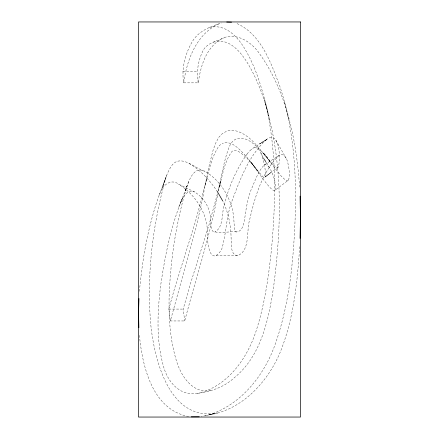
<?xml version="1.0" encoding="UTF-8"?>
<svg xmlns="http://www.w3.org/2000/svg" width="439" height="439" viewBox="0 0 439 439"><rect width="100%" height="100%" fill="white"/><g stroke="black" fill="none" stroke-linecap="round" stroke-linejoin="round"><path stroke-width="0.33" stroke-dasharray="2.19 1.65" d="M299.683 246.674C297.362 282.612 293.653 319.268 279.928 352.89C267.296 382.462 241.878 409.949 208.81 414.987L215.011 413.527L201.254 416.611M139.426 291.326C142.368 258.686 148.119 226.008 159.159 195.086C164.01 185.137 165.739 173.476 172.543 164.532C181.982 154.084 195.761 169.141 204.931 171.314C218.183 178.969 227.55 192.672 231.803 207.208C233.625 213.601 233.943 220.263 234.267 226.864C234.541 228.653 234.481 231.337 236.605 231.979C243.365 231.254 243.936 222.145 244.962 216.844C246.23 207.609 247.81 198.351 251.157 189.615C255.015 181.258 257.742 171.611 264.349 164.921L278.875 155.549C283.846 151.867 287.177 159.088 287.891 163.132C288.862 168.62 290.766 175.024 288.286 180.27L275.237 190.076L274.501 190.521L273.267 190.279A20.062 3.172 57.2 0 1 269.82 187.327C259.965 176.462 253.182 163.154 242.762 152.745C237.647 147.438 230.19 140.046 222.129 143.668M299.612 187.058C296.44 140.71 286.969 92.366 259.603 53.799C250.57 40.317 231.754 29.375 217.14 41.76C204.799 51.588 200.365 67.902 198.236 82.856L183.716 82.856C181.247 68.544 185.187 53.558 192.551 41.195C198.774 30.851 210.725 26.389 221.679 22.971M183.716 82.856C186.816 59.989 196.463 34.105 218.814 23.821M198.236 82.856C196.134 71.65 198.258 59.819 203.493 49.739C208.037 42.599 217.146 41.052 224.263 37.77M250.038 150.593L252.732 148.349L266.429 139.591C280.214 129.121 280.773 160.943 278.194 167.1L277.558 167.413C270.825 165.591 268.465 156.69 263.06 152.788L270.836 162.337C260.129 150.352 250.477 133.407 233.4 130.295A27.207 20.265 74.1 0 0 226.348 131.371L222.129 133.829L218.776 137.341L215.489 143.471L212.805 151.098L209.008 166.255L201.786 202.363L196.096 227.407L170.348 320.953L184.72 320.953C195.679 278.551 209.847 236.945 217.854 193.808M218.441 190.872C221.492 176.407 223.649 161.645 228.878 147.745C230.305 144.179 232.456 140.529 236.155 138.954C248.814 135.003 258.258 148.843 266.193 156.361M218.013 191.256L220.405 181.033M170.348 320.953L168.817 309.083L174.579 288.434L195.393 221.695L201.303 199.888L206.665 177.954M204.969 185.51C208.684 172.329 211.038 158.227 218.562 146.555A16.281 12.281 75.2 0 1 222.129 143.674M217.338 193.89L208.937 225.097L190.378 283.923L183.184 309.083L184.72 320.953M218.693 188.622C222.721 176.198 223.945 161.717 232.193 151.214C234.157 150.028 236.731 150.462 238.646 151.548C248.254 157.815 254.955 167.33 262.193 176.028C262.84 176.73 263.669 177.554 264.712 177.34L271.137 172.373L264.712 177.34M219.149 186.838L220.548 181.466M178.821 207.076L182.333 198.406C170.936 225.986 165.059 255.536 160.729 284.955C157.299 312.453 155.955 341.021 163.928 367.877C167.736 380.58 177.619 393.36 191.92 393.81C207.093 392.817 222.666 388.433 234.097 377.902C261.073 356.062 268.492 320.102 273.502 287.567C281.053 230.684 283.034 171.825 268.734 115.808C263.285 93.287 257.435 70.388 245.599 50.233C238.333 37.183 224.4 21.939 207.867 28.261M188.704 181.647L185 191.47C188.227 183.524 192.562 164.982 204.931 171.314M166.683 175.496L162.029 187.766L165.871 177.768C152.492 225.509 146.357 275.851 150.857 325.348C154.654 361.198 170.058 422.126 217.843 412.984M275.237 190.076C276.641 178.453 269.683 167.215 263.51 157.919L266.182 162.364C262.374 159.637 260.343 144.179 252.732 148.349M159.159 195.086C161.261 186.74 170.041 177.685 178.657 184.155L194.493 191.953C202.149 196.442 207.817 204.415 209.787 213.052C211.318 218.891 209.557 225.542 212.432 230.985C219.44 234.267 229.597 230.843 237.389 232.061M247.075 154.018C236.654 168.922 229.015 185.867 224.73 203.537C221.157 212.333 224.285 226.952 214.764 232.061M266.429 139.591C249.028 155.422 240.418 178.574 232.302 200.113C226.096 216.004 226.513 233.438 221.624 249.577C208.904 268.926 206.714 238.586 207.389 230.179C206.363 211.296 194.417 194.033 178.657 184.155M278.194 167.1L265.145 176.906C265.952 168.636 263.762 160.125 260.552 152.503M278.875 155.549C261.809 172.346 254.861 197.325 249.577 219.983C246.235 230.76 250.471 250.74 237.504 255.679L214.885 255.679M264.349 164.921C266.555 164.076 268.536 166.321 269.667 167.939M288.286 180.27L286.711 180.533L284.988 179.672L280.933 175.792L263.06 152.788M209.699 390.787L210.33 390.617C191.503 393.915 179.919 374.012 175.754 358.509C170.025 338.524 168.702 317.567 169.119 296.868C170.497 259.367 176.171 221.843 187.08 185.916L180.363 203.235C182.547 197.775 187.266 188.611 194.493 191.953M213.31 42.215C228.856 37.134 240.989 52.17 248.062 63.924C257.666 79.98 263.932 97.798 268.734 115.808M205.232 415.903C238.147 407.354 262.176 378.473 273.941 347.672C290.223 303.744 293.921 256.343 295.447 209.875C296.226 168.197 292.956 125.878 279.769 86.099C270.814 62.645 260.925 33.419 235.798 23.069M197.27 393.536C228.434 386.567 248.556 356.644 257.161 327.631C265.354 301.033 269.08 273.31 271.812 245.692C276.071 196.754 276.581 146.664 264.432 98.737M182.734 71.475L197.254 71.475M168.817 309.083L183.184 309.083M237.504 255.679C229.877 254.543 231.825 244.002 231.112 238.448C230.93 225.739 228.549 212.937 222.957 201.457M188.66 416.534C152.388 409.708 142.357 366.455 139.421 335.352M189.088 163.511C200.694 170.107 209.787 180.336 217.179 191.3M250.916 162.26L258.022 171.446L250.916 162.26L254.088 166.063M275.846 140.239L286.223 158.386M289.076 119.309L284.56 102.249M269.76 119.847L265.43 102.797M247.08 154.062A16.545 5.158 -59.4 0 1 250.027 150.648M260.777 143.229L259.581 143.97L267.192 139.284L260.777 143.229"/><path stroke-width="0.66" d="M300.056 238.366L300.479 218.199L300.078 196.178M138.954 298.547L138.521 312.722L138.878 327.675M199.257 416.803L191.289 416.836M226.705 22.038L231.556 22.169M217.179 191.3L222.705 200.897M300.485 21.95L138.515 21.95L138.515 417.05L300.485 417.05L300.485 21.95"/></g></svg>
